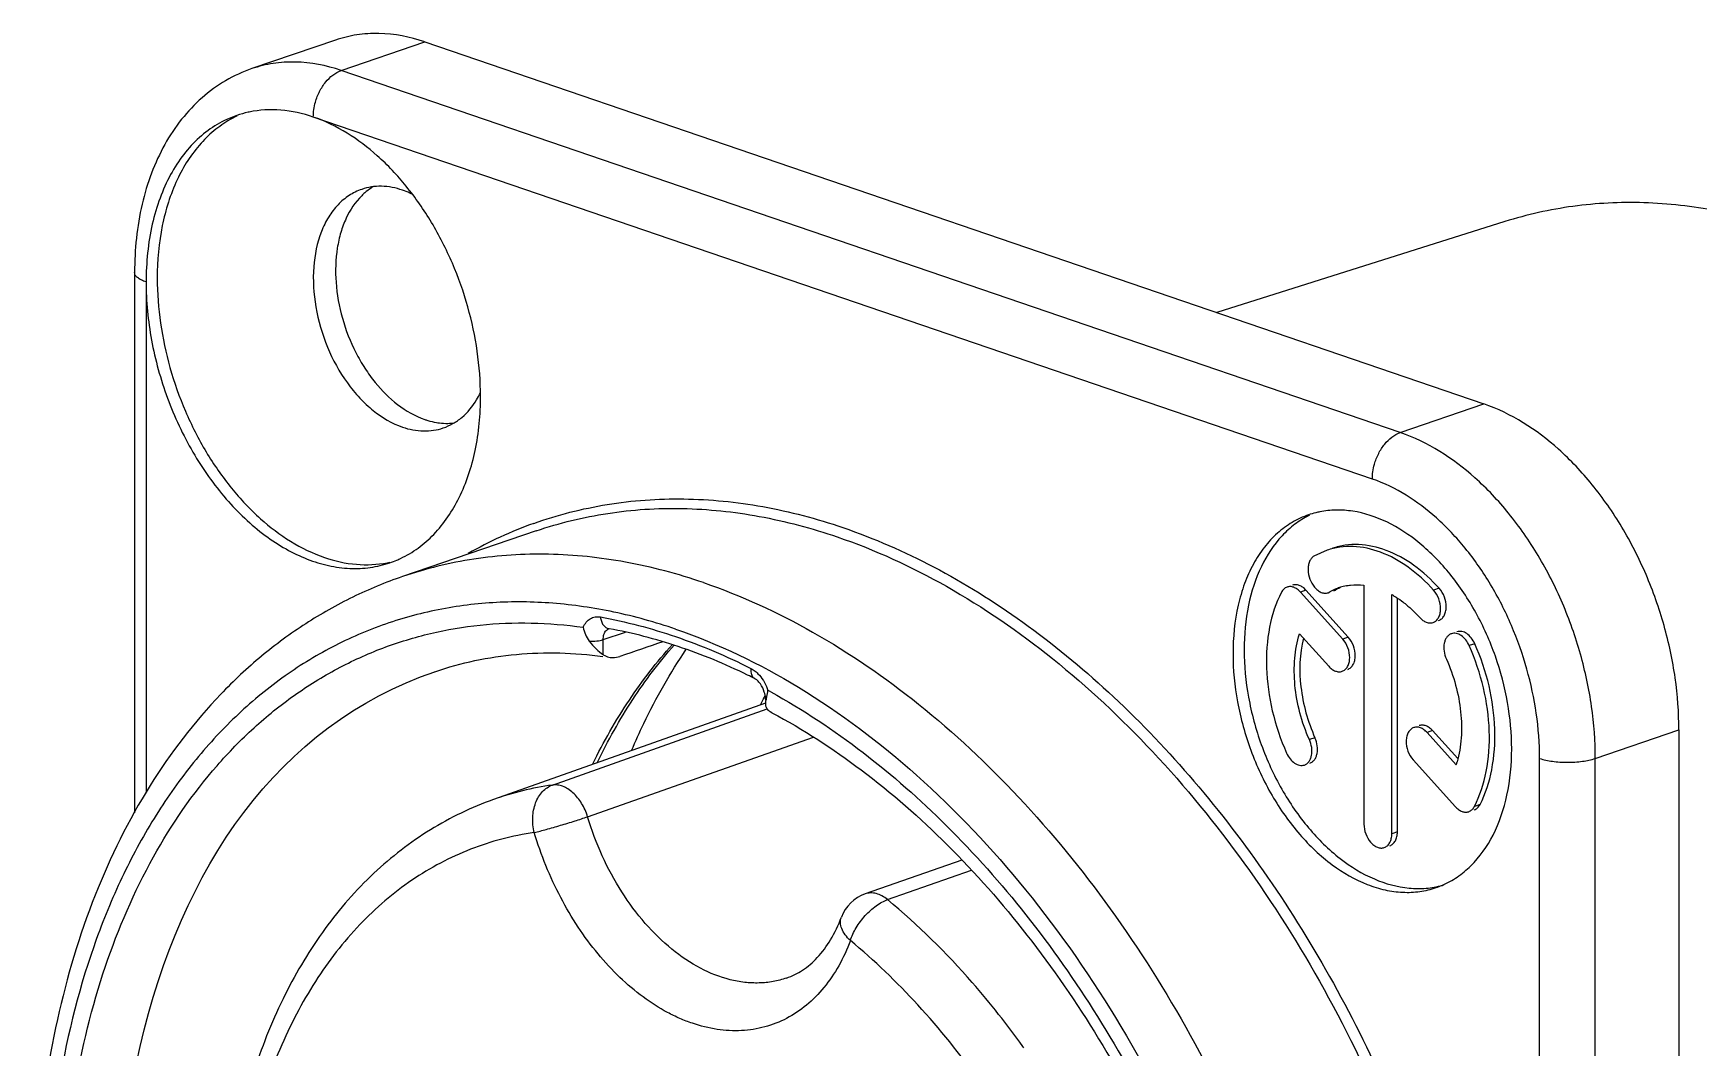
# Model space of a CAD drawing. Header units: millimetres. Extents: x 0 to 420, y 0 to 297.
# Drawn here: x 319.25 to 361.5, y 105.35 to 131.09 of the extents above; entities that cross this region are included whole.
import ezdxf

# ---------------------------------------------------------------- set-up
doc = ezdxf.new("R2010")
doc.units = ezdxf.units.MM
doc.header["$LTSCALE"] = 23.1
doc.layers.get('0').update_dxf_attribs({"linetype": 'CONTINUOUS'})
for name, color, linetype in [('AUSFORMSCHRAEGEN', 7, 'CONTINUOUS'), ('BEZUGSACHSEN', 7, 'CONTINUOUS'), ('FASEN', 7, 'CONTINUOUS'), ('RUNDUNGEN', 7, 'CONTINUOUS')]:
    doc.layers.add(name, color=color, linetype=linetype)

msp = doc.modelspace()

# ---------------------------------------------------------------- linework, layer by layer
at = {"color": 7, "linetype": 'CONTINUOUS'}
for p, q in [((352.0706, 117.9725), (351.7389, 117.821)), ((353.0077, 117.0877), (353.0077, 111.0191)), ((352.4692, 115.7193), (351.3947, 116.9111)), ((352.6106, 115.7676), (351.5361, 116.9595)), ((352.1023, 116.8936), (352.1445, 116.9125)), ((352.244, 116.942), (352.2859, 116.9609)), ((353.7148, 110.7773), (353.7148, 116.8459)), ((353.8562, 110.8257), (353.8562, 116.7585)), ((351.3731, 115.8501), (352.1156, 115.0264)), ((337.829, 114.0725), (337.835, 114.1326)), ((337.8464, 114.1937), (337.8591, 114.2625)), ((337.8591, 114.2625), (337.8727, 114.3371)), ((337.9846, 113.8491), (337.9452, 113.8725)), ((355.3495, 112.5242), (354.6097, 113.3448)), ((355.3867, 112.6882), (354.7511, 113.3932)), ((354.2562, 112.6519), (355.3278, 111.4632))]:
    msp.add_line(p, q, dxfattribs=at)
at = {"color": 9, "linetype": 'CONTINUOUS'}
for p, q in [((351.5361, 116.9595), (351.3947, 116.9111)), ((352.2859, 116.9609), (352.2435, 116.9464)), ((354.9169, 117.007), (354.7755, 116.9586)), ((333.7045, 115.703), (334.2677, 115.8943)), ((333.7045, 115.3229), (333.7045, 115.703)), ((352.6106, 115.7676), (352.4692, 115.7193)), ((355.8196, 115.599), (355.6782, 115.5507)), ((329.4353, 114.8898), (329.438, 114.8907)), ((354.7511, 113.3932), (354.6097, 113.3448)), ((351.765, 113.2129), (351.6236, 113.1645)), ((355.9522, 111.5184), (355.8107, 111.47)), ((353.8562, 110.8257), (353.7148, 110.7773))]:
    msp.add_line(p, q, dxfattribs=at)
at = {"color": 7, "linetype": 'CONTINUOUS'}
for centre, radius, start, end in [((352.8211, 115.7655), 1.3318, 101.46565, 107.81484), ((352.8298, 115.7485), 1.3508, 114.17998, 120.4857), ((352.8211, 115.7672), 1.3301, 108.88935, 114.16933), ((352.9722, 115.7951), 1.3528, 115.28207, 120.48351), ((352.8187, 115.7738), 1.3232, 107.82554, 108.88378), ((351.1646, 107.3667), 15.0378, 153.29598, 153.57049), ((351.0864, 107.406), 14.9503, 153.01796, 153.29599), ((350.9869, 107.4567), 14.8387, 152.58525, 153.01815), ((327.4702, 116.1094), 10.5516, 349.20211, 349.53974), ((313.2337, 118.8215), 25.0438, 349.68485, 349.86552), ((352.8398, 113.3008), 2.6271, 342.80506, 344.47052)]:
    msp.add_arc(centre, radius, start, end, dxfattribs=at)
at = {"color": 9, "linetype": 'CONTINUOUS'}
msp.add_arc((329.8959, 99.728), 16.7199, 61.17125, 61.44994, dxfattribs=at)
at = {"color": 7, "linetype": 'CONTINUOUS'}
msp.add_ellipse((943.254, 302.581), major_axis=(4278.9862, 1453.3457), ratio=0.0041446, start_param=1.7119687, end_param=1.7122258, dxfattribs=at)
for points, knots in [([(354.7755, 116.9586), (354.5806, 117.1748), (354.1686, 117.5536), (353.4699, 117.9457), (352.8581, 118.0827), (352.3944, 118.0607), (352.1753, 118.0086), (352.0704, 117.973)], [0, 0, 0, 0, 0.2861776, 0.5456642, 0.7800311, 0.8910435, 1, 1, 1, 1]), ([(354.9169, 117.007), (354.7219, 117.2233), (354.3096, 117.6024), (353.6101, 117.9946), (352.9978, 118.1313), (352.5339, 118.1088), (352.3148, 118.0565), (352.2099, 118.0208)], [0, 0, 0, 0, 0.2862745, 0.5456911, 0.7801159, 0.8910736, 1, 1, 1, 1]), ([(351.7389, 117.821), (351.7147, 117.8067), (351.6693, 117.7668), (351.6212, 117.6856), (351.5927, 117.5864), (351.5821, 117.4345), (351.6216, 117.2382), (351.7008, 117.0961), (351.7518, 117.0355)], [0, 0, 0, 0, 0.0972575, 0.2038711, 0.3217317, 0.4503607, 0.7265759, 1, 1, 1, 1]), ([(351.3947, 116.9111), (351.3704, 116.9381), (351.3187, 116.9855), (351.2312, 117.0346), (351.1411, 117.0548), (351.0824, 117.0467), (351.0561, 117.0377)], [0, 0, 0, 0, 0.2862223, 0.5463824, 0.7809838, 1, 1, 1, 1]), ([(351.5361, 116.9595), (351.5118, 116.9865), (351.4602, 117.0339), (351.3727, 117.0829), (351.2828, 117.1031), (351.2241, 117.0952), (351.1977, 117.0862)], [0, 0, 0, 0, 0.2864543, 0.5462924, 0.780893, 1, 1, 1, 1]), ([(352.5564, 117.0707), (352.5928, 117.0781), (352.7419, 117.102), (352.8947, 117.101), (353.0077, 117.0877)], [0, 0, 0, 0, 0.2460104, 1, 1, 1, 1]), ([(350.9118, 116.9043), (350.7704, 116.6273), (350.5676, 115.9934), (350.4999, 114.9644), (350.6507, 113.8785), (350.8907, 113.1678), (351.0443, 112.8236)], [0, 0, 0, 0, 0.2220377, 0.468019, 0.7309045, 1, 1, 1, 1]), ([(351.0561, 117.0377), (351.0258, 117.0274), (350.9671, 116.991), (350.9276, 116.9353), (350.9118, 116.9043)], [0, 0, 0, 0, 0.47895, 1, 1, 1, 1]), ([(351.7518, 117.0355), (351.7765, 117.0061), (351.8291, 116.9545), (351.9195, 116.9001), (352.0133, 116.8765), (352.0748, 116.8841), (352.1024, 116.8933)], [0, 0, 0, 0, 0.2877671, 0.5481016, 0.7822829, 1, 1, 1, 1]), ([(353.7148, 116.8459), (353.7356, 116.8341), (353.8197, 116.7847), (353.9007, 116.7303), (353.9601, 116.6868)], [0, 0, 0, 0, 0.2454253, 1, 1, 1, 1]), ([(353.9601, 116.6868), (354.0008, 116.6569), (354.1655, 116.5289), (354.3161, 116.3831), (354.4219, 116.2658)], [0, 0, 0, 0, 0.2421735, 1, 1, 1, 1]), ([(354.7606, 116.1392), (354.7888, 116.1489), (354.8439, 116.1817), (354.9047, 116.2612), (354.9427, 116.364), (354.9613, 116.527), (354.9212, 116.7409), (354.833, 116.8948), (354.7755, 116.9586)], [0, 0, 0, 0, 0.0961273, 0.1999862, 0.3159331, 0.4442434, 0.7235615, 1, 1, 1, 1]), ([(354.9021, 116.1876), (354.9304, 116.1972), (354.9854, 116.2302), (355.0462, 116.3097), (355.0841, 116.4125), (355.1027, 116.5755), (355.0626, 116.7893), (354.9744, 116.9432), (354.9169, 117.007)], [0, 0, 0, 0, 0.096135, 0.1999964, 0.3159365, 0.4442576, 0.7235926, 1, 1, 1, 1]), ([(354.4219, 116.2658), (354.4463, 116.2387), (354.4979, 116.1914), (354.5854, 116.1423), (354.6755, 116.122), (354.7342, 116.1302), (354.7606, 116.1392)], [0, 0, 0, 0, 0.2861976, 0.5463401, 0.7809274, 1, 1, 1, 1]), ([(333.1992, 116.018), (333.2093, 115.9542), (333.2473, 115.8288), (333.3146, 115.7169), (333.3537, 115.6653)], [0, 0, 0, 0, 0.4996347, 1, 1, 1, 1]), ([(351.6236, 113.1645), (351.5253, 113.3846), (351.3654, 113.8385), (351.2383, 114.5361), (351.2316, 115.2147), (351.3108, 115.649), (351.3731, 115.8501)], [0, 0, 0, 0, 0.2630261, 0.5225451, 0.7703172, 1, 1, 1, 1]), ([(355.2265, 115.8532), (355.2041, 115.8455), (355.1603, 115.8219), (355.107, 115.7666), (355.0671, 115.6942), (355.0326, 115.5758), (355.0319, 115.4068), (355.0702, 115.2741), (355.0989, 115.2098)], [0, 0, 0, 0, 0.0981839, 0.2016186, 0.3139374, 0.4366319, 0.7086856, 1, 1, 1, 1]), ([(355.6782, 115.5507), (355.6546, 115.6035), (355.5975, 115.6998), (355.4841, 115.8102), (355.3552, 115.8703), (355.2647, 115.8663), (355.2265, 115.8532)], [0, 0, 0, 0, 0.2945864, 0.5625658, 0.7947758, 1, 1, 1, 1]), ([(355.8196, 115.599), (355.796, 115.6518), (355.7391, 115.748), (355.6257, 115.8584), (355.4969, 115.9186), (355.4065, 115.9148), (355.3683, 115.9017)], [0, 0, 0, 0, 0.2945968, 0.562478, 0.7947649, 1, 1, 1, 1]), ([(329.4355, 114.8899), (329.7674, 115.0035), (330.4494, 115.1919), (331.8735, 115.4067), (332.9721, 115.3757), (333.698, 115.279)], [0, 0, 0, 0, 0.2440496, 0.4906574, 1, 1, 1, 1]), ([(333.3537, 115.6653), (333.4072, 115.5948), (333.5157, 115.471), (333.6418, 115.3647), (333.7045, 115.3229)], [0, 0, 0, 0, 0.5402002, 1, 1, 1, 1]), ([(333.5599, 112.5894), (333.8246, 113.1384), (334.4059, 114.1788), (335.1244, 115.1309), (335.5072, 115.5648)], [0, 0, 0, 0, 0.5130125, 1, 1, 1, 1]), ([(334.4257, 112.8904), (334.5236, 113.121), (334.9247, 114.0094), (335.4081, 114.8615), (335.8147, 115.4607)], [0, 0, 0, 0, 0.2570187, 1, 1, 1, 1]), ([(351.4708, 115.7403), (351.3728, 115.3392), (351.3538, 114.6867), (351.5214, 113.8418), (351.6733, 113.4183), (351.765, 113.2129)], [0, 0, 0, 0, 0.479851, 0.7384734, 1, 1, 1, 1]), ([(352.4543, 114.8998), (352.4825, 114.9095), (352.5376, 114.9423), (352.5984, 115.0218), (352.6364, 115.1246), (352.655, 115.2876), (352.6149, 115.5015), (352.5267, 115.6554), (352.4692, 115.7193)], [0, 0, 0, 0, 0.0961273, 0.1999862, 0.3159331, 0.4442434, 0.7235615, 1, 1, 1, 1]), ([(352.5958, 114.9482), (352.6241, 114.9578), (352.6791, 114.9908), (352.7399, 115.0703), (352.7778, 115.1731), (352.7964, 115.3361), (352.7563, 115.5499), (352.6681, 115.7038), (352.6106, 115.7676)], [0, 0, 0, 0, 0.096135, 0.1999964, 0.3159365, 0.4442576, 0.7235926, 1, 1, 1, 1]), ([(355.8107, 111.47), (355.9521, 111.747), (356.1549, 112.3809), (356.2226, 113.4099), (356.0718, 114.4957), (355.8318, 115.2065), (355.6782, 115.5507)], [0, 0, 0, 0, 0.2220377, 0.468019, 0.7309045, 1, 1, 1, 1]), ([(355.9522, 111.5184), (356.0935, 111.7954), (356.2963, 112.4293), (356.364, 113.4582), (356.2132, 114.5441), (355.9732, 115.2549), (355.8196, 115.599)], [0, 0, 0, 0, 0.2220524, 0.4680217, 0.7308869, 1, 1, 1, 1]), ([(333.7045, 115.3229), (333.7182, 115.3137), (333.7745, 115.2803), (333.8381, 115.2595), (333.8865, 115.2522)], [0, 0, 0, 0, 0.2522241, 1, 1, 1, 1]), ([(333.8865, 115.2522), (333.9061, 115.2492), (333.9885, 115.2422), (334.072, 115.2571), (334.1312, 115.2772)], [0, 0, 0, 0, 0.2412692, 1, 1, 1, 1]), ([(352.1156, 115.0264), (352.14, 114.9993), (352.1916, 114.952), (352.2791, 114.9029), (352.3692, 114.8827), (352.4279, 114.8908), (352.4543, 114.8998)], [0, 0, 0, 0, 0.2861976, 0.5463401, 0.7809274, 1, 1, 1, 1]), ([(355.0989, 115.2098), (355.1941, 114.9966), (355.3502, 114.5571), (355.4786, 113.8813), (355.4942, 113.2208), (355.4261, 112.7959), (355.371, 112.5975)], [0, 0, 0, 0, 0.2619956, 0.5209089, 0.7688774, 1, 1, 1, 1]), ([(337.8469, 113.9825), (337.8377, 114.0035), (337.8303, 114.0341), (337.829, 114.0648), (337.829, 114.0726)], [0, 0, 0, 0, 0.7457142, 1, 1, 1, 1]), ([(337.9452, 113.8725), (337.9335, 113.8802), (337.8938, 113.9097), (337.8611, 113.9499), (337.8469, 113.9825)], [0, 0, 0, 0, 0.2822953, 1, 1, 1, 1]), ([(337.9845, 113.8489), (338.7778, 113.427), (340.3474, 112.4099), (342.5181, 110.503), (344.5346, 108.2064), (346.3433, 105.5778), (347.8978, 102.6827), (349.1582, 99.5937), (350.093, 96.3882), (350.6787, 93.1464), (350.9013, 89.9501), (350.7562, 86.88), (350.2489, 84.014), (349.3944, 81.4247), (348.218, 79.1776), (346.9733, 77.6085), (345.8554, 76.5925), (344.9757, 75.9568), (344.0462, 75.4377), (343.3947, 75.17), (343.0641, 75.0569)], [0, 0, 0, 0, 0.0583417, 0.1208527, 0.1870706, 0.256281, 0.3275994, 0.4000299, 0.4725221, 0.5440223, 0.613526, 0.6801318, 0.7431034, 0.8019426, 0.8564825, 0.9069989, 0.9310187, 0.9543933, 0.9773136, 1, 1, 1, 1]), ([(354.2711, 113.4714), (354.2428, 113.4617), (354.1877, 113.4288), (354.1269, 113.3494), (354.089, 113.2465), (354.0703, 113.0836), (354.1104, 112.8697), (354.1986, 112.7158), (354.2562, 112.6519)], [0, 0, 0, 0, 0.0961273, 0.1999862, 0.3159331, 0.4442434, 0.7235615, 1, 1, 1, 1]), ([(354.6097, 113.3448), (354.5853, 113.3718), (354.5337, 113.4192), (354.4462, 113.4683), (354.3561, 113.4885), (354.2974, 113.4804), (354.2711, 113.4714)], [0, 0, 0, 0, 0.2861976, 0.5463401, 0.7809274, 1, 1, 1, 1]), ([(354.7511, 113.3932), (354.7267, 113.4202), (354.6751, 113.4676), (354.5875, 113.5167), (354.4974, 113.5369), (354.4387, 113.5288), (354.4124, 113.5198)], [0, 0, 0, 0, 0.2863763, 0.5463249, 0.7808766, 1, 1, 1, 1]), ([(351.0443, 112.8236), (351.0679, 112.7708), (351.125, 112.6745), (351.2384, 112.5641), (351.3674, 112.504), (351.4578, 112.508), (351.496, 112.5211)], [0, 0, 0, 0, 0.2945864, 0.5625658, 0.7947758, 1, 1, 1, 1]), ([(351.496, 112.5211), (351.5184, 112.5288), (351.5622, 112.5524), (351.6155, 112.6077), (351.6554, 112.6801), (351.6899, 112.7985), (351.6906, 112.9675), (351.6523, 113.1002), (351.6236, 113.1645)], [0, 0, 0, 0, 0.0981839, 0.2016186, 0.3139374, 0.4366319, 0.7086856, 1, 1, 1, 1]), ([(351.637, 112.5693), (351.6595, 112.577), (351.7033, 112.6005), (351.7567, 112.6558), (351.7967, 112.7282), (351.8313, 112.8466), (351.8321, 113.0158), (351.7937, 113.1485), (351.765, 113.2129)], [0, 0, 0, 0, 0.0981983, 0.2016015, 0.3138945, 0.4365891, 0.7086346, 1, 1, 1, 1]), ([(355.3278, 111.4632), (355.3521, 111.4362), (355.4038, 111.3888), (355.4913, 111.3397), (355.5814, 111.3195), (355.6401, 111.3276), (355.6664, 111.3366)], [0, 0, 0, 0, 0.2862223, 0.5463824, 0.7809838, 1, 1, 1, 1]), ([(355.6664, 111.3366), (355.6967, 111.3469), (355.7554, 111.3833), (355.7949, 111.439), (355.8107, 111.47)], [0, 0, 0, 0, 0.47895, 1, 1, 1, 1]), ([(355.8076, 111.3848), (355.8379, 111.3952), (355.8968, 111.4315), (355.9363, 111.4873), (355.9522, 111.5184)], [0, 0, 0, 0, 0.4785265, 1, 1, 1, 1]), ([(353.0077, 111.0191), (353.0077, 110.936), (353.0399, 110.7699), (353.1418, 110.5891), (353.2538, 110.482), (353.3432, 110.43), (353.4354, 110.408), (353.4958, 110.4158), (353.5227, 110.425)], [0, 0, 0, 0, 0.2807874, 0.5586126, 0.68545, 0.8002751, 0.9037053, 1, 1, 1, 1]), ([(353.5227, 110.425), (353.5517, 110.4349), (353.6081, 110.4688), (353.6697, 110.5513), (353.7071, 110.6576), (353.7148, 110.7362), (353.7148, 110.7773)], [0, 0, 0, 0, 0.2155378, 0.4489537, 0.7107286, 1, 1, 1, 1]), ([(353.6647, 110.4736), (353.6936, 110.4835), (353.7498, 110.5176), (353.8113, 110.5999), (353.8486, 110.7061), (353.8562, 110.7846), (353.8562, 110.8257)], [0, 0, 0, 0, 0.2155475, 0.4490124, 0.7106246, 1, 1, 1, 1])]:
    msp.add_open_spline(points, degree=3, knots=knots, dxfattribs=at)
at = {"color": 9, "linetype": 'CONTINUOUS'}
for points, knots in [([(333.1992, 116.018), (333.2188, 116.0636), (333.2674, 116.1471), (333.373, 116.241), (333.5016, 116.2885), (333.5923, 116.2864), (333.6365, 116.2784)], [0, 0, 0, 0, 0.2705708, 0.517707, 0.7549897, 1, 1, 1, 1]), ([(332.0742, 75.7171), (331.1686, 76.3015), (329.4035, 77.6734), (327.0306, 80.1612), (324.9093, 83.0751), (323.1014, 86.3295), (321.6587, 89.8297), (320.6232, 93.4736), (320.0252, 97.1551), (319.8825, 100.7672), (320.2001, 104.2053), (320.9712, 107.3709), (322.1768, 110.1719), (323.5446, 112.1662), (324.82, 113.4768), (325.8432, 114.3047), (326.9402, 114.9859), (328.1026, 115.5147), (329.3211, 115.8869), (330.5863, 116.0996), (331.8878, 116.1511), (332.7614, 116.0793), (333.1992, 116.018)], [0, 0, 0, 0, 0.062296, 0.1285529, 0.198113, 0.2700407, 0.3432201, 0.416446, 0.4885102, 0.5582869, 0.6248234, 0.687437, 0.7458223, 0.8001624, 0.8260723, 0.8513055, 0.8760464, 0.900505, 0.9249051, 0.9494787, 0.9744511, 1, 1, 1, 1]), ([(333.3537, 115.6653), (333.4165, 115.6615), (333.535, 115.6641), (333.6523, 115.6853), (333.7045, 115.703)], [0, 0, 0, 0, 0.5331085, 1, 1, 1, 1]), ([(333.4386, 112.5485), (333.7131, 113.1076), (334.3175, 114.1684), (335.0638, 115.136), (335.4621, 115.577)], [0, 0, 0, 0, 0.511744, 1, 1, 1, 1]), ([(337.4494, 114.9743), (337.4611, 114.9685), (337.5089, 114.9423), (337.5533, 114.91), (337.5848, 114.8832)], [0, 0, 0, 0, 0.2404757, 1, 1, 1, 1]), ([(343.0622, 75.0562), (335.0918, 72.3298), (317.754, 88.6464), (321.4651, 112.1606), (329.4353, 114.8898)], [0, 0, 0, 0, 0.4999801, 1, 1, 1, 1]), ([(337.5848, 114.8832), (337.6013, 114.869), (337.6677, 114.8074), (337.7242, 114.7355), (337.7615, 114.6777)], [0, 0, 0, 0, 0.2400044, 1, 1, 1, 1]), ([(337.7615, 114.6777), (337.7745, 114.6575), (337.8244, 114.5741), (337.8636, 114.4843), (337.8868, 114.4148)], [0, 0, 0, 0, 0.2463642, 1, 1, 1, 1]), ([(337.9581, 114.3757), (339.592, 113.4764), (341.8912, 111.6685), (344.498, 108.725), (346.3092, 106.1439), (347.8792, 103.31), (349.6034, 99.2848), (350.447, 96.0722), (350.7815, 93.9051)], [0, 0, 0, 0, 0.2246221, 0.3464306, 0.4731656, 0.6035017, 0.7359075, 1, 1, 1, 1])]:
    msp.add_open_spline(points, degree=3, knots=knots, dxfattribs=at)
at = {"layer": 'AUSFORMSCHRAEGEN', "color": 7, "linetype": 'CONTINUOUS'}
for p, q in [((356.5854, 126.3144), (349.2736, 124.0028)), ((337.822, 114.0947), (330.9202, 111.6438))]:
    msp.add_line(p, q, dxfattribs=at)
msp.add_open_spline([(363.8272, 126.0901), (363.2166, 126.2989), (361.9902, 126.6288), (360.1299, 126.8401), (358.3154, 126.752), (357.1478, 126.4921), (356.586, 126.3145)], degree=3, knots=[0, 0, 0, 0, 0.262999, 0.5154236, 0.7599139, 1, 1, 1, 1], dxfattribs=at)
at = {"layer": 'BEZUGSACHSEN', "color": 7, "linetype": 'CONTINUOUS'}
for p, q in [((326.9137, 130.9211), (324.7924, 130.1955)), ((329.179, 130.8756), (356.0491, 121.6855)), ((332.0069, 118.4644), (328.6127, 117.3035)), ((360.9988, 113.4147), (360.9988, 68.3095))]:
    msp.add_line(p, q, dxfattribs=at)
for centre, radius, start, end in [((328.7228, 125.8126), 1.6281, 131.00777, 134.63041), ((329.7446, 122.6856), 1.4928, 270.77044, 277.07618), ((352.3193, 116.7745), 2.2158, 104.01563, 108.88384), ((352.6149, 116.8456), 2.2443, 116.24342, 116.52336), ((352.3237, 116.7567), 2.2341, 101.22883, 104.0155), ((354.1243, 111.4986), 2.2081, 288.88891, 293.03661)]:
    msp.add_arc(centre, radius, start, end, dxfattribs=at)
for points, knots in [([(329.179, 130.8756), (328.8054, 131.0034), (328.2214, 131.118), (327.4529, 131.0697), (327.0889, 130.981), (326.9144, 130.9213)], [0, 0, 0, 0, 0.5147601, 0.759507, 1, 1, 1, 1]), ([(327.8751, 127.2012), (327.8557, 127.1897), (327.7787, 127.1414), (327.7061, 127.0861), (327.6545, 127.0412)], [0, 0, 0, 0, 0.2474943, 1, 1, 1, 1]), ([(327.579, 126.9713), (327.4137, 126.8081), (327.2099, 126.4997), (327.0377, 126.0347), (326.9182, 125.4928), (326.8975, 124.7522), (327.0608, 123.8499), (327.3436, 123.1234), (327.6507, 122.5885), (328.1318, 121.9215), (328.6846, 121.4598), (329.179, 121.2907)], [0, 0, 0, 0, 0.104065, 0.1612579, 0.2218802, 0.3519601, 0.4901817, 0.6302886, 0.6990407, 0.765826, 1, 1, 1, 1]), ([(329.179, 121.2907), (329.2037, 121.2823), (329.3013, 121.251), (329.4015, 121.2276), (329.4768, 121.2151)], [0, 0, 0, 0, 0.2545941, 1, 1, 1, 1]), ([(360.9988, 113.4147), (360.9988, 113.8544), (360.9316, 114.7485), (360.6495, 116.0728), (360.194, 117.361), (359.5831, 118.5643), (358.8372, 119.639), (357.7483, 120.7983), (356.7478, 121.4465), (356.0491, 121.6855)], [0, 0, 0, 0, 0.1296521, 0.2633196, 0.398174, 0.5313729, 0.6601749, 0.7822685, 1, 1, 1, 1]), ([(329.4768, 121.2151), (329.501, 121.2111), (329.5963, 121.1974), (329.6928, 121.1919), (329.7646, 121.1929)], [0, 0, 0, 0, 0.2538953, 1, 1, 1, 1]), ([(351.6021, 118.871), (351.4583, 118.8218), (351.1771, 118.6915), (350.7974, 118.4107), (350.4649, 118.0498), (350.1855, 117.6165), (349.9636, 117.1194), (349.7442, 116.3663), (349.6851, 115.7603), (349.6851, 115.3495)], [0, 0, 0, 0, 0.1068057, 0.2160632, 0.3298939, 0.4498611, 0.5768666, 0.711203, 1, 1, 1, 1]), ([(351.6127, 118.8537), (351.4863, 118.7907), (351.2412, 118.6377), (350.7965, 118.2333), (350.3504, 117.5492), (350.0336, 116.5529), (349.9679, 115.8253), (349.9679, 115.4462)], [0, 0, 0, 0, 0.1067398, 0.2168568, 0.4522367, 0.7135043, 1, 1, 1, 1]), ([(356.7562, 112.931), (356.7562, 113.324), (356.6813, 114.1235), (356.3723, 115.2911), (355.8818, 116.3929), (355.2374, 117.3656), (354.4742, 118.1542), (353.633, 118.7133), (352.8836, 118.9621), (352.3023, 119.0038), (352.0233, 118.9748), (351.8886, 118.9481)], [0, 0, 0, 0, 0.1367427, 0.2778126, 0.4186269, 0.5545977, 0.6818719, 0.7980457, 0.9029995, 0.9522246, 1, 1, 1, 1]), ([(328.6127, 117.3035), (328.1828, 117.1565), (327.3375, 116.8072), (326.138, 116.128), (325.0147, 115.299), (323.6141, 113.9908), (322.0935, 112.0002), (320.7095, 109.1935), (319.7633, 106.0187), (319.2694, 102.5599), (319.2337, 98.9054), (319.6535, 95.1493), (320.5157, 91.3898), (321.7968, 87.726), (323.463, 84.2548), (325.4711, 81.0685), (327.7704, 78.2512), (330.3053, 75.8779), (333.0147, 74.014), (334.9539, 73.1229), (335.9265, 72.7902)], [0, 0, 0, 0, 0.0249341, 0.0500315, 0.0754547, 0.1013505, 0.1549895, 0.2118082, 0.2721641, 0.3360002, 0.4028998, 0.4721648, 0.5428993, 0.6140923, 0.6846981, 0.7537155, 0.8202687, 0.8836907, 0.9436017, 1, 1, 1, 1]), ([(349.9679, 115.4462), (349.9679, 115.0431), (350.0468, 114.2228), (350.371, 113.0275), (350.8846, 111.9047), (351.5573, 110.9221), (352.3509, 110.138), (353.2213, 109.5999), (353.9915, 109.3854), (354.5815, 109.3805), (354.8621, 109.4301), (354.9967, 109.4674)], [0, 0, 0, 0, 0.1376624, 0.2796734, 0.4211737, 0.5573392, 0.6842015, 0.7994523, 0.9033772, 0.9522834, 1, 1, 1, 1]), ([(349.6851, 115.3495), (349.6851, 114.9383), (349.7671, 114.1015), (350.1037, 112.8844), (350.6358, 111.7454), (351.3314, 110.7557), (352.1483, 109.9764), (352.9138, 109.5322), (353.5349, 109.34), (353.9852, 109.2783), (354.424, 109.2969), (354.7049, 109.3635), (354.8392, 109.4095)], [0, 0, 0, 0, 0.1383293, 0.2810145, 0.4229771, 0.5592078, 0.6856531, 0.8001062, 0.8530626, 0.9035636, 0.9522611, 1, 1, 1, 1]), ([(354.9884, 109.4667), (355.1228, 109.5238), (355.3844, 109.6673), (355.8618, 110.0629), (356.3437, 110.7562), (356.6855, 111.7831), (356.7562, 112.5373), (356.7562, 112.931)], [0, 0, 0, 0, 0.1067568, 0.2165099, 0.4509429, 0.7121973, 1, 1, 1, 1])]:
    msp.add_open_spline(points, degree=3, knots=knots, dxfattribs=at)
at = {"layer": 'BEZUGSACHSEN', "color": 9, "linetype": 'CONTINUOUS'}
for points, knots in [([(336.2501, 117.1502), (335.6049, 117.3709), (334.3089, 117.7165), (332.3429, 117.9243), (330.4286, 117.8045), (329.2015, 117.5049), (328.6128, 117.3035)], [0, 0, 0, 0, 0.2631952, 0.5155, 0.7598354, 1, 1, 1, 1]), ([(336.2501, 117.1502), (337.2085, 116.8224), (339.1275, 115.9384), (341.8176, 114.0836), (344.3502, 111.7087), (346.6577, 108.8793), (348.6797, 105.6718), (350.362, 102.1733), (351.6591, 98.4787), (352.5359, 94.6883), (352.9684, 90.9047), (352.9445, 87.2301), (352.4637, 83.7633), (351.5363, 80.597), (350.1837, 77.817), (348.7027, 75.8572), (347.3455, 74.5793), (346.2636, 73.7759), (345.1113, 73.1203), (344.2998, 72.7845), (343.8874, 72.6434)], [0, 0, 0, 0, 0.0557529, 0.1154986, 0.1791416, 0.2462028, 0.3159249, 0.3873538, 0.45942, 0.5310119, 0.601049, 0.6685557, 0.7327397, 0.7930774, 0.8494068, 0.9020202, 0.9272065, 0.9518105, 0.9760093, 1, 1, 1, 1]), ([(335.543, 115.9687), (335.0304, 116.144), (334.0024, 116.431), (332.4436, 116.6605), (330.9125, 116.6772), (329.425, 116.4804), (327.9962, 116.0716), (326.6412, 115.4547), (325.3738, 114.6366), (324.2068, 113.626), (323.151, 112.4337), (322.2165, 111.0719), (321.4114, 109.554), (320.503, 107.2988), (319.7488, 104.1628), (319.4609, 100.1269), (319.7791, 95.8918), (320.6904, 91.6154), (322.1603, 87.4567), (324.134, 83.571), (326.5383, 80.1033), (329.2866, 77.1827), (332.2784, 74.9193), (334.4552, 73.8666), (335.543, 73.4946)], [0, 0, 0, 0, 0.0272496, 0.0535395, 0.0790488, 0.1040288, 0.1287585, 0.1535353, 0.1786544, 0.2043856, 0.2309579, 0.2585489, 0.2872804, 0.3172188, 0.3806685, 0.4485782, 0.5200005, 0.5936183, 0.6679051, 0.7412739, 0.8122214, 0.8794778, 0.9421678, 1, 1, 1, 1]), ([(335.543, 115.9687), (336.6307, 115.5966), (338.8075, 114.5439), (341.7993, 112.2806), (344.5476, 109.36), (346.9519, 105.8923), (348.9256, 102.0066), (350.3955, 97.8479), (351.3068, 93.5715), (351.625, 89.3363), (351.3372, 85.3004), (350.5829, 82.1644), (349.6745, 79.9092), (348.8695, 78.3913), (347.9349, 77.0295), (346.8792, 75.8372), (345.7121, 74.8267), (344.4448, 74.0085), (343.0897, 73.3917), (341.661, 72.9828), (340.1735, 72.786), (338.6424, 72.8028), (337.0835, 73.0322), (336.0555, 73.3193), (335.543, 73.4946)], [0, 0, 0, 0, 0.0578322, 0.1205222, 0.1877786, 0.2587261, 0.3320949, 0.4063817, 0.4799995, 0.5514218, 0.6193315, 0.6827812, 0.7127196, 0.7414511, 0.7690421, 0.7956144, 0.8213456, 0.8464647, 0.8712415, 0.8959712, 0.9209512, 0.9464605, 0.9727504, 1, 1, 1, 1])]:
    msp.add_open_spline(points, degree=3, knots=knots, dxfattribs=at)
at = {"layer": 'FASEN', "color": 7, "linetype": 'CONTINUOUS'}
for centre, radius, start, end in [((325.5639, 126.5631), 2.6867, 115.29835, 118.19079), ((328.6334, 122.9194), 2.1771, 328.7231, 334.06403), ((327.7103, 120.2843), 2.6779, 281.13092, 282.47001)]:
    msp.add_arc(centre, radius, start, end, dxfattribs=at)
for points, knots in [([(324.2947, 128.9312), (324.1477, 128.8524), (323.8632, 128.6639), (323.3481, 128.1747), (322.8328, 127.3598), (322.4668, 126.1823), (322.3908, 125.3246), (322.3908, 124.8782)], [0, 0, 0, 0, 0.1067898, 0.217104, 0.4529283, 0.7141627, 1, 1, 1, 1]), ([(328.6133, 127.1113), (328.4426, 127.1697), (328.0932, 127.239), (327.7386, 127.187), (327.5783, 127.1322)], [0, 0, 0, 0, 0.5157568, 1, 1, 1, 1]), ([(327.5783, 127.1322), (327.4661, 127.0939), (327.2471, 126.9865), (326.9617, 126.7451), (326.7243, 126.431), (326.4717, 125.9119), (326.3168, 125.1313), (326.3787, 124.127), (326.6716, 123.122), (327.0909, 122.3551), (327.5152, 121.835), (327.957, 121.4201), (328.3451, 121.189), (328.6133, 121.0972)], [0, 0, 0, 0, 0.0481805, 0.0979653, 0.1506638, 0.2070838, 0.3314642, 0.4689823, 0.6126577, 0.7538155, 0.8209943, 0.8847416, 1, 1, 1, 1]), ([(328.8635, 127.0072), (328.8429, 127.0173), (328.7612, 127.0559), (328.6771, 127.0895), (328.6133, 127.1113)], [0, 0, 0, 0, 0.2545673, 1, 1, 1, 1]), ([(322.3908, 124.8782), (322.3908, 124.1145), (322.5654, 122.9529), (323.0805, 121.4959), (323.6043, 120.4641), (324.2435, 119.543), (325.177, 118.5493), (326.0346, 117.9937), (326.6334, 117.7889)], [0, 0, 0, 0, 0.2628608, 0.397809, 0.5310896, 0.659974, 0.7821535, 1, 1, 1, 1]), ([(329.6483, 121.0763), (329.7334, 121.1053), (329.8999, 121.1807), (330.2082, 121.3975), (330.3934, 121.6235), (330.4941, 121.7891)], [0, 0, 0, 0, 0.2394304, 0.4835903, 1, 1, 1, 1]), ([(328.6133, 121.0972), (328.784, 121.0389), (329.1334, 120.9694), (329.488, 121.0215), (329.6483, 121.0763)], [0, 0, 0, 0, 0.5156587, 1, 1, 1, 1]), ([(326.6334, 117.7889), (326.8953, 117.6994), (327.426, 117.5807), (327.9712, 117.6064), (328.2273, 117.6568)], [0, 0, 0, 0, 0.514625, 1, 1, 1, 1])]:
    msp.add_open_spline(points, degree=3, knots=knots, dxfattribs=at)
at = {"layer": 'RUNDUNGEN', "color": 9, "linetype": 'CONTINUOUS'}
for p, q in [((327.0577, 130.1501), (329.179, 130.8756)), ((324.7925, 130.1956), (324.7924, 130.1955)), ((353.9277, 120.96), (327.0577, 130.1501)), ((353.2206, 119.7784), (326.3506, 128.9685)), ((322.1079, 124.7814), (322.1079, 111.8332)), ((353.9277, 120.96), (356.0491, 121.6855)), ((332.4153, 112.0125), (337.8666, 113.9483)), ((358.8775, 112.6892), (360.9988, 113.4147)), ((333.3113, 111.2078), (339.0446, 113.2316)), ((357.4633, 67.5839), (357.4633, 112.6892)), ((358.8775, 67.5839), (358.8775, 112.6892)), ((340.921, 109.1034), (343.0525, 109.8498)), ((344.3743, 105.3458), (344.3494, 105.3805))]:
    msp.add_line(p, q, dxfattribs=at)
at = {"layer": 'RUNDUNGEN', "color": 7, "linetype": 'CONTINUOUS'}
for p, q in [((321.815, 125.0233), (321.815, 111.304)), ((333.8482, 115.9816), (333.8464, 115.9818)), ((333.8572, 115.9799), (333.8482, 115.9816)), ((342.8015, 110.1074), (340.3536, 109.25))]:
    msp.add_line(p, q, dxfattribs=at)
for centre, radius, start, end in [((325.2701, 126.4888), 2.6619, 102.43022, 108.8775), ((325.2728, 126.4767), 2.6742, 101.77571, 102.4312), ((327.435, 120.1604), 2.6497, 288.88891, 293.03661), ((327.4302, 120.1716), 2.6618, 293.03876, 295.25409), ((330.4411, 100.5807), 15.8214, 63.2896, 64.03693), ((337.092, 114.1466), 0.7374, 6.08829, 11.86916), ((340.6841, 108.3063), 0.9999, 109.29954, 159.41992)]:
    msp.add_arc(centre, radius, start, end, dxfattribs=at)
at = {"layer": 'RUNDUNGEN', "color": 9, "linetype": 'CONTINUOUS'}
for centre, radius, start, end in [((335.5312, 108.6442), 10.6324, 109.71081, 119.60282), ((333.5296, 104.2798), 7.8126, 98.20004, 109.51215), ((326.2804, 92.4246), 22.2339, 35.64138, 38.26034)]:
    msp.add_arc(centre, radius, start, end, dxfattribs=at)
at = {"layer": 'RUNDUNGEN', "color": 7, "linetype": 'CONTINUOUS'}
for points, knots in [([(324.7924, 130.1955), (324.5614, 130.1165), (324.1122, 129.9103), (323.5092, 129.472), (322.9888, 128.9202), (322.5599, 128.2718), (322.2256, 127.5428), (321.9026, 126.4655), (321.815, 125.6037), (321.815, 125.0233)], [0, 0, 0, 0, 0.1151326, 0.2312327, 0.3494865, 0.4708689, 0.5962806, 0.7262838, 1, 1, 1, 1]), ([(324.4089, 129.0075), (324.2363, 128.9484), (323.8987, 128.7922), (323.4431, 128.4552), (323.044, 128.0221), (322.7086, 127.5022), (322.4422, 126.9055), (322.1788, 126.0017), (322.1079, 125.2745), (322.1079, 124.7814)], [0, 0, 0, 0, 0.106809, 0.216067, 0.3298945, 0.4498569, 0.5768675, 0.7112028, 1, 1, 1, 1]), ([(326.3506, 128.9685), (326.0838, 129.0598), (325.5427, 129.1796), (324.9873, 129.1489), (324.7271, 129.0947)], [0, 0, 0, 0, 0.5147777, 1, 1, 1, 1]), ([(330.5932, 121.8793), (330.5932, 122.6429), (330.4186, 123.8046), (329.9035, 125.2615), (329.3797, 126.2933), (328.7405, 127.2144), (327.807, 128.2081), (326.9494, 128.7637), (326.3506, 128.9685)], [0, 0, 0, 0, 0.2628609, 0.3978075, 0.5310864, 0.6599666, 0.7821416, 1, 1, 1, 1]), ([(322.1079, 124.7814), (322.1079, 124.288), (322.2063, 123.2839), (322.6102, 121.8233), (323.2489, 120.4564), (324.083, 119.2691), (324.9205, 118.4707), (325.6418, 117.9983), (326.1828, 117.7386), (326.7277, 117.57), (327.2681, 117.496), (327.7946, 117.5183), (328.1317, 117.5983), (328.2928, 117.6534)], [0, 0, 0, 0, 0.1382944, 0.2809435, 0.4228703, 0.5590666, 0.6854801, 0.744345, 0.8001566, 0.8530997, 0.903588, 0.9522731, 1, 1, 1, 1]), ([(328.5658, 117.7641), (328.721, 117.8373), (329.0224, 118.0169), (329.5703, 118.4987), (330.1212, 119.3239), (330.5122, 120.533), (330.5932, 121.4179), (330.5932, 121.8793)], [0, 0, 0, 0, 0.106731, 0.2167055, 0.4517407, 0.7130133, 1, 1, 1, 1]), ([(337.3675, 114.8053), (336.7978, 115.0827), (335.6517, 115.5576), (334.4505, 115.8721), (333.8572, 115.9799)], [0, 0, 0, 0, 0.5123908, 1, 1, 1, 1]), ([(337.6945, 114.578), (337.6718, 114.6104), (337.6292, 114.6613), (337.5761, 114.7019), (337.5525, 114.7138)], [0, 0, 0, 0, 0.5993981, 1, 1, 1, 1]), ([(337.8136, 114.2982), (337.8083, 114.3236), (337.7823, 114.422), (337.7379, 114.5159), (337.6945, 114.578)], [0, 0, 0, 0, 0.255254, 1, 1, 1, 1]), ([(337.829, 114.1562), (337.829, 114.1617), (337.8287, 114.1846), (337.8271, 114.2075), (337.8252, 114.2248)], [0, 0, 0, 0, 0.2413795, 1, 1, 1, 1]), ([(330.9202, 111.6438), (330.6417, 111.5449), (330.0936, 111.3164), (329.0437, 110.7415), (327.8303, 109.8022), (326.5903, 108.3789), (325.577, 106.692), (324.8037, 104.7807), (324.2785, 102.684), (324.0064, 100.4422), (323.9894, 98.098), (324.2259, 95.6963), (324.71, 93.2839), (325.4317, 90.908), (326.3765, 88.6157), (327.526, 86.4524), (328.8583, 84.4608), (330.3484, 82.6807), (331.4542, 81.635), (332.0266, 81.1608)], [0, 0, 0, 0, 0.0249879, 0.0500941, 0.1010548, 0.1537532, 0.208826, 0.2666797, 0.3274618, 0.3910692, 0.4571785, 0.5252884, 0.5947666, 0.6648955, 0.7349185, 0.8040854, 0.8716976, 0.9371546, 1, 1, 1, 1]), ([(338.3571, 107.1129), (338.4999, 107.1617), (338.7856, 107.304), (339.168, 107.636), (339.5029, 108.0944), (339.6732, 108.4585), (339.7479, 108.6576)], [0, 0, 0, 0, 0.2110915, 0.4410624, 0.7022899, 1, 1, 1, 1])]:
    msp.add_open_spline(points, degree=3, knots=knots, dxfattribs=at)
at = {"layer": 'RUNDUNGEN', "color": 9, "linetype": 'CONTINUOUS'}
for points, knots in [([(327.0577, 130.1501), (326.684, 130.2779), (326.0998, 130.3925), (325.3311, 130.3441), (324.9671, 130.2552), (324.7925, 130.1955)], [0, 0, 0, 0, 0.5147604, 0.7594654, 1, 1, 1, 1]), ([(326.3506, 128.9685), (326.3506, 129.0313), (326.3603, 129.159), (326.4071, 129.3798), (326.5015, 129.6212), (326.692, 129.921), (326.9032, 130.0972), (327.0577, 130.1501)], [0, 0, 0, 0, 0.1299704, 0.2641699, 0.4664352, 0.6618638, 1, 1, 1, 1]), ([(322.1079, 124.7814), (322.0655, 124.7959), (321.9896, 124.8265), (321.8951, 124.884), (321.832, 124.9482), (321.8151, 125.0001), (321.8151, 125.0233)], [0, 0, 0, 0, 0.3368053, 0.6117324, 0.82629, 1, 1, 1, 1]), ([(353.2206, 119.7784), (353.2206, 119.8412), (353.2303, 119.9689), (353.2772, 120.1897), (353.3716, 120.4311), (353.562, 120.7309), (353.7732, 120.9071), (353.9277, 120.96)], [0, 0, 0, 0, 0.1299704, 0.2641699, 0.4664352, 0.6618638, 1, 1, 1, 1]), ([(358.8775, 112.6892), (358.8775, 113.1289), (358.8104, 114.023), (358.5281, 115.3472), (358.0728, 116.6355), (357.4617, 117.8388), (356.716, 118.9136), (355.6269, 120.0728), (354.6264, 120.721), (353.9277, 120.96)], [0, 0, 0, 0, 0.1296654, 0.2633092, 0.3981758, 0.5313732, 0.6601749, 0.7822773, 1, 1, 1, 1]), ([(357.4633, 112.6892), (357.4633, 113.4528), (357.2887, 114.6144), (356.7736, 116.0714), (356.2497, 117.1032), (355.6105, 118.0243), (354.677, 119.018), (353.8195, 119.5736), (353.2206, 119.7784)], [0, 0, 0, 0, 0.2628573, 0.3978066, 0.5310858, 0.6599666, 0.7821436, 1, 1, 1, 1]), ([(331.9452, 118.6536), (332.5472, 118.8689), (333.8041, 119.1921), (335.7697, 119.3317), (337.7905, 119.1275), (339.1226, 118.7741), (339.7856, 118.5474)], [0, 0, 0, 0, 0.2402269, 0.4844692, 0.7367022, 1, 1, 1, 1]), ([(332.0067, 118.4643), (332.5954, 118.6657), (333.8225, 118.9653), (335.7369, 119.0852), (337.703, 118.8773), (338.999, 118.5317), (339.6442, 118.3111)], [0, 0, 0, 0, 0.2401638, 0.4844984, 0.7368041, 1, 1, 1, 1]), ([(339.7856, 118.5474), (340.5773, 118.2766), (342.1625, 117.5813), (344.4234, 116.168), (346.5946, 114.3828), (348.6364, 112.2596), (350.512, 109.8379), (352.1872, 107.1625), (353.6312, 104.2831), (354.8172, 101.253), (355.7233, 98.1285), (356.3327, 94.9676), (356.634, 91.8287), (356.6214, 88.77), (356.2947, 85.8478), (355.6589, 83.1157), (354.7252, 80.6247), (353.8901, 79.113), (353.4264, 78.4189)], [0, 0, 0, 0, 0.0531343, 0.1094094, 0.1688302, 0.2311871, 0.2960905, 0.3630149, 0.4313351, 0.5003615, 0.5693729, 0.6376489, 0.704502, 0.7693103, 0.8315531, 0.8908476, 0.9469907, 1, 1, 1, 1]), ([(339.6442, 118.3111), (340.6026, 117.9833), (342.5214, 117.0993), (345.2114, 115.2447), (347.7439, 112.87), (350.0513, 110.0407), (352.0733, 106.8336), (353.7556, 103.3353), (355.0528, 99.641), (355.9297, 95.8508), (356.3624, 92.0673), (356.3388, 88.3929), (355.8583, 84.9262), (354.9312, 81.7597), (353.5789, 78.9796), (352.0982, 77.0196), (350.7412, 75.7415), (349.6595, 74.938), (348.5074, 74.2822), (347.696, 73.9462), (347.2837, 73.805)], [0, 0, 0, 0, 0.0557525, 0.1154973, 0.179139, 0.2461987, 0.3159193, 0.387347, 0.4594122, 0.5310035, 0.6010406, 0.668548, 0.7327332, 0.7930726, 0.8494039, 0.9020191, 0.927206, 0.9518105, 0.9760095, 1, 1, 1, 1]), ([(333.6365, 116.2784), (334.2829, 116.1615), (335.5903, 115.8145), (336.8332, 115.2844), (337.4494, 114.9743)], [0, 0, 0, 0, 0.487773, 1, 1, 1, 1]), ([(333.6365, 116.2784), (333.6398, 116.2414), (333.6538, 116.1709), (333.6987, 116.0782), (333.7644, 116.0103), (333.8204, 115.9866), (333.8482, 115.9816)], [0, 0, 0, 0, 0.2862756, 0.5478958, 0.7826382, 1, 1, 1, 1]), ([(333.7045, 115.703), (333.7045, 115.7119), (333.7054, 115.7465), (333.7102, 115.7811), (333.7163, 115.8061)], [0, 0, 0, 0, 0.2582594, 1, 1, 1, 1]), ([(333.7163, 115.8061), (333.7258, 115.8452), (333.7551, 115.9168), (333.8163, 115.9675), (333.8486, 115.9805)], [0, 0, 0, 0, 0.5358414, 1, 1, 1, 1]), ([(337.4494, 114.9743), (337.4467, 114.9455), (337.4464, 114.8901), (337.4636, 114.8134), (337.4985, 114.7516), (337.5337, 114.7232), (337.5525, 114.7138)], [0, 0, 0, 0, 0.2934839, 0.5559881, 0.7876376, 1, 1, 1, 1]), ([(357.4633, 112.6892), (357.5683, 112.6533), (357.8037, 112.6043), (358.1704, 112.5809), (358.5371, 112.6043), (358.7725, 112.6533), (358.8775, 112.6892)], [0, 0, 0, 0, 0.232306, 0.5, 0.767694, 1, 1, 1, 1]), ([(331.9574, 110.8073), (331.9259, 110.9326), (331.8993, 111.1882), (331.9581, 111.4992), (332.0608, 111.7135), (332.1594, 111.8464), (332.2778, 111.9494), (332.3688, 111.996), (332.4153, 112.0125)], [0, 0, 0, 0, 0.2769924, 0.5422293, 0.6664201, 0.78361, 0.8943204, 1, 1, 1, 1]), ([(333.3113, 111.2078), (333.2749, 111.3266), (333.1761, 111.549), (332.9899, 111.7822), (332.8154, 111.9163), (332.6823, 111.984), (332.5476, 112.0187), (332.4577, 112.0187), (332.4153, 112.0125)], [0, 0, 0, 0, 0.2876127, 0.5573176, 0.6806803, 0.794913, 0.9007405, 1, 1, 1, 1]), ([(331.9574, 110.8073), (332.0583, 110.832), (332.2803, 110.8913), (332.6249, 110.9901), (332.9759, 111.0972), (333.2051, 111.1715), (333.3113, 111.2078)], [0, 0, 0, 0, 0.2206359, 0.4880637, 0.7617011, 1, 1, 1, 1]), ([(338.3571, 107.1129), (338.246, 107.0749), (338.016, 107.0155), (337.6582, 106.9795), (337.2904, 106.9964), (336.7826, 107.0908), (336.1406, 107.3466), (335.4139, 107.8382), (334.741, 108.4985), (334.148, 109.3009), (333.6576, 110.213), (333.4121, 110.8702), (333.3113, 111.2078)], [0, 0, 0, 0, 0.0491765, 0.0989876, 0.1500166, 0.2027615, 0.3146068, 0.4363566, 0.5678099, 0.7073768, 0.8524855, 1, 1, 1, 1]), ([(331.9574, 110.8073), (331.6805, 110.7673), (331.1317, 110.6563), (330.3333, 110.3969), (329.5678, 110.0465), (328.84, 109.6075), (328.1543, 109.0826), (327.2902, 108.2623), (326.5376, 107.2875), (325.9066, 106.1964), (325.4842, 105.2996), (325.1229, 104.3426), (324.7195, 102.9745), (324.3851, 101.1433), (324.2561, 98.8359), (324.3956, 96.4387), (324.8003, 94.0064), (325.4609, 91.5944), (326.3621, 89.2577), (327.4835, 87.0494), (328.7997, 85.02), (330.2807, 83.216), (331.3856, 82.1628), (331.9574, 81.6891)], [0, 0, 0, 0, 0.0240992, 0.0480997, 0.0721592, 0.0964536, 0.1211496, 0.1463913, 0.1989239, 0.2264498, 0.2548696, 0.2842081, 0.3144679, 0.377625, 0.4440241, 0.5130777, 0.5840302, 0.6560156, 0.7281109, 0.7993864, 0.8689589, 0.9360398, 1, 1, 1, 1]), ([(339.9771, 108.0644), (339.8944, 107.8442), (339.7035, 107.4268), (339.3296, 106.8708), (338.8832, 106.416), (338.3733, 106.0734), (337.8109, 105.8521), (337.2098, 105.7576), (336.5844, 105.7914), (336.0619, 105.9227), (335.6461, 106.0855), (335.2202, 106.2933), (334.6976, 106.6279), (334.1072, 107.1294), (333.5556, 107.7265), (333.054, 108.4069), (332.4617, 109.4128), (332.1272, 110.2388), (331.9574, 110.8073)], [0, 0, 0, 0, 0.0609862, 0.1184481, 0.1728712, 0.2251772, 0.2765456, 0.3283072, 0.3817318, 0.4378476, 0.467169, 0.4973883, 0.5605763, 0.6274469, 0.6977099, 0.7708522, 0.8461803, 1, 1, 1, 1]), ([(339.9771, 108.0644), (340.0114, 108.1773), (340.118, 108.403), (340.3417, 108.7027), (340.5737, 108.9147), (340.7723, 109.0407), (340.8721, 109.0863), (340.921, 109.1034)], [0, 0, 0, 0, 0.2450432, 0.5125854, 0.7732043, 0.8922957, 1, 1, 1, 1]), ([(340.921, 109.1034), (340.877, 109.1399), (340.7862, 109.2026), (340.6387, 109.263), (340.4915, 109.282), (340.397, 109.2652), (340.3537, 109.25)], [0, 0, 0, 0, 0.2805349, 0.537805, 0.7747301, 1, 1, 1, 1]), ([(343.7386, 106.1926), (343.5227, 106.4661), (342.66, 107.5068), (341.6936, 108.4634), (340.921, 109.1034)], [0, 0, 0, 0, 0.2577776, 1, 1, 1, 1]), ([(339.9771, 108.0644), (339.9283, 108.1097), (339.8432, 108.2031), (339.7542, 108.3579), (339.7169, 108.5134), (339.7315, 108.6138), (339.7479, 108.6576)], [0, 0, 0, 0, 0.2977127, 0.5605654, 0.7906085, 1, 1, 1, 1]), ([(345.7654, 99.9407), (345.4269, 100.7525), (344.6713, 102.3231), (343.3067, 104.5036), (341.7529, 106.4379), (340.5837, 107.5618), (339.9771, 108.0644)], [0, 0, 0, 0, 0.2621827, 0.5183438, 0.7651651, 1, 1, 1, 1])]:
    msp.add_open_spline(points, degree=3, knots=knots, dxfattribs=at)

doc.saveas('drawing.dxf')
